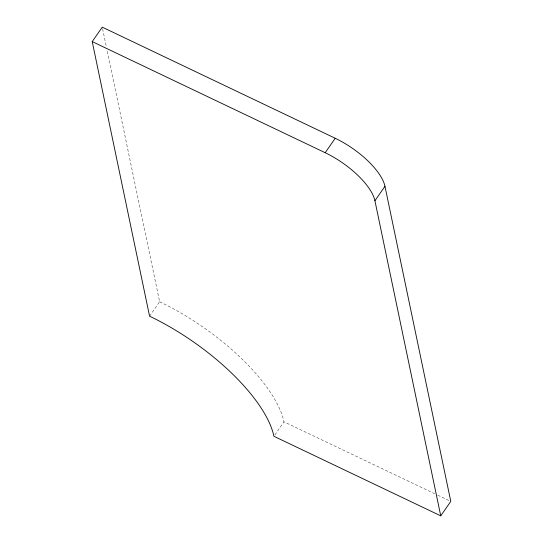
<?xml version="1.0" encoding="UTF-8"?>
<svg xmlns="http://www.w3.org/2000/svg" width="543" height="543" viewBox="0 0 543 543"><rect width="100%" height="100%" fill="white"/><g stroke="black" fill="none" stroke-linecap="round" stroke-linejoin="round"><path stroke-width="0.41" stroke-dasharray="2.71 2.04" d="M149.576 316.189L159.615 301.732L107.107 50.377M274.873 434.909L283.962 421.83L434.719 493.73M437.78 495.189L449.258 500.666M102.6 28.806L106.414 47.058M159.615 301.732A130.53 51.341 34.8 0 1 283.962 421.83"/><path stroke-width="0.81" d="M92.215 41.607L102.254 27.15L335.221 138.261A52.209 20.539 34.8 0 1 384.96 186.297L450.785 501.393L440.746 515.85L273.916 436.287A130.53 51.341 34.8 0 0 149.576 316.189L92.215 41.607L325.182 152.719A52.209 20.539 34.8 0 1 374.921 200.754L440.746 515.85M325.182 152.719L335.221 138.261M374.921 200.754L384.96 186.297"/></g></svg>
